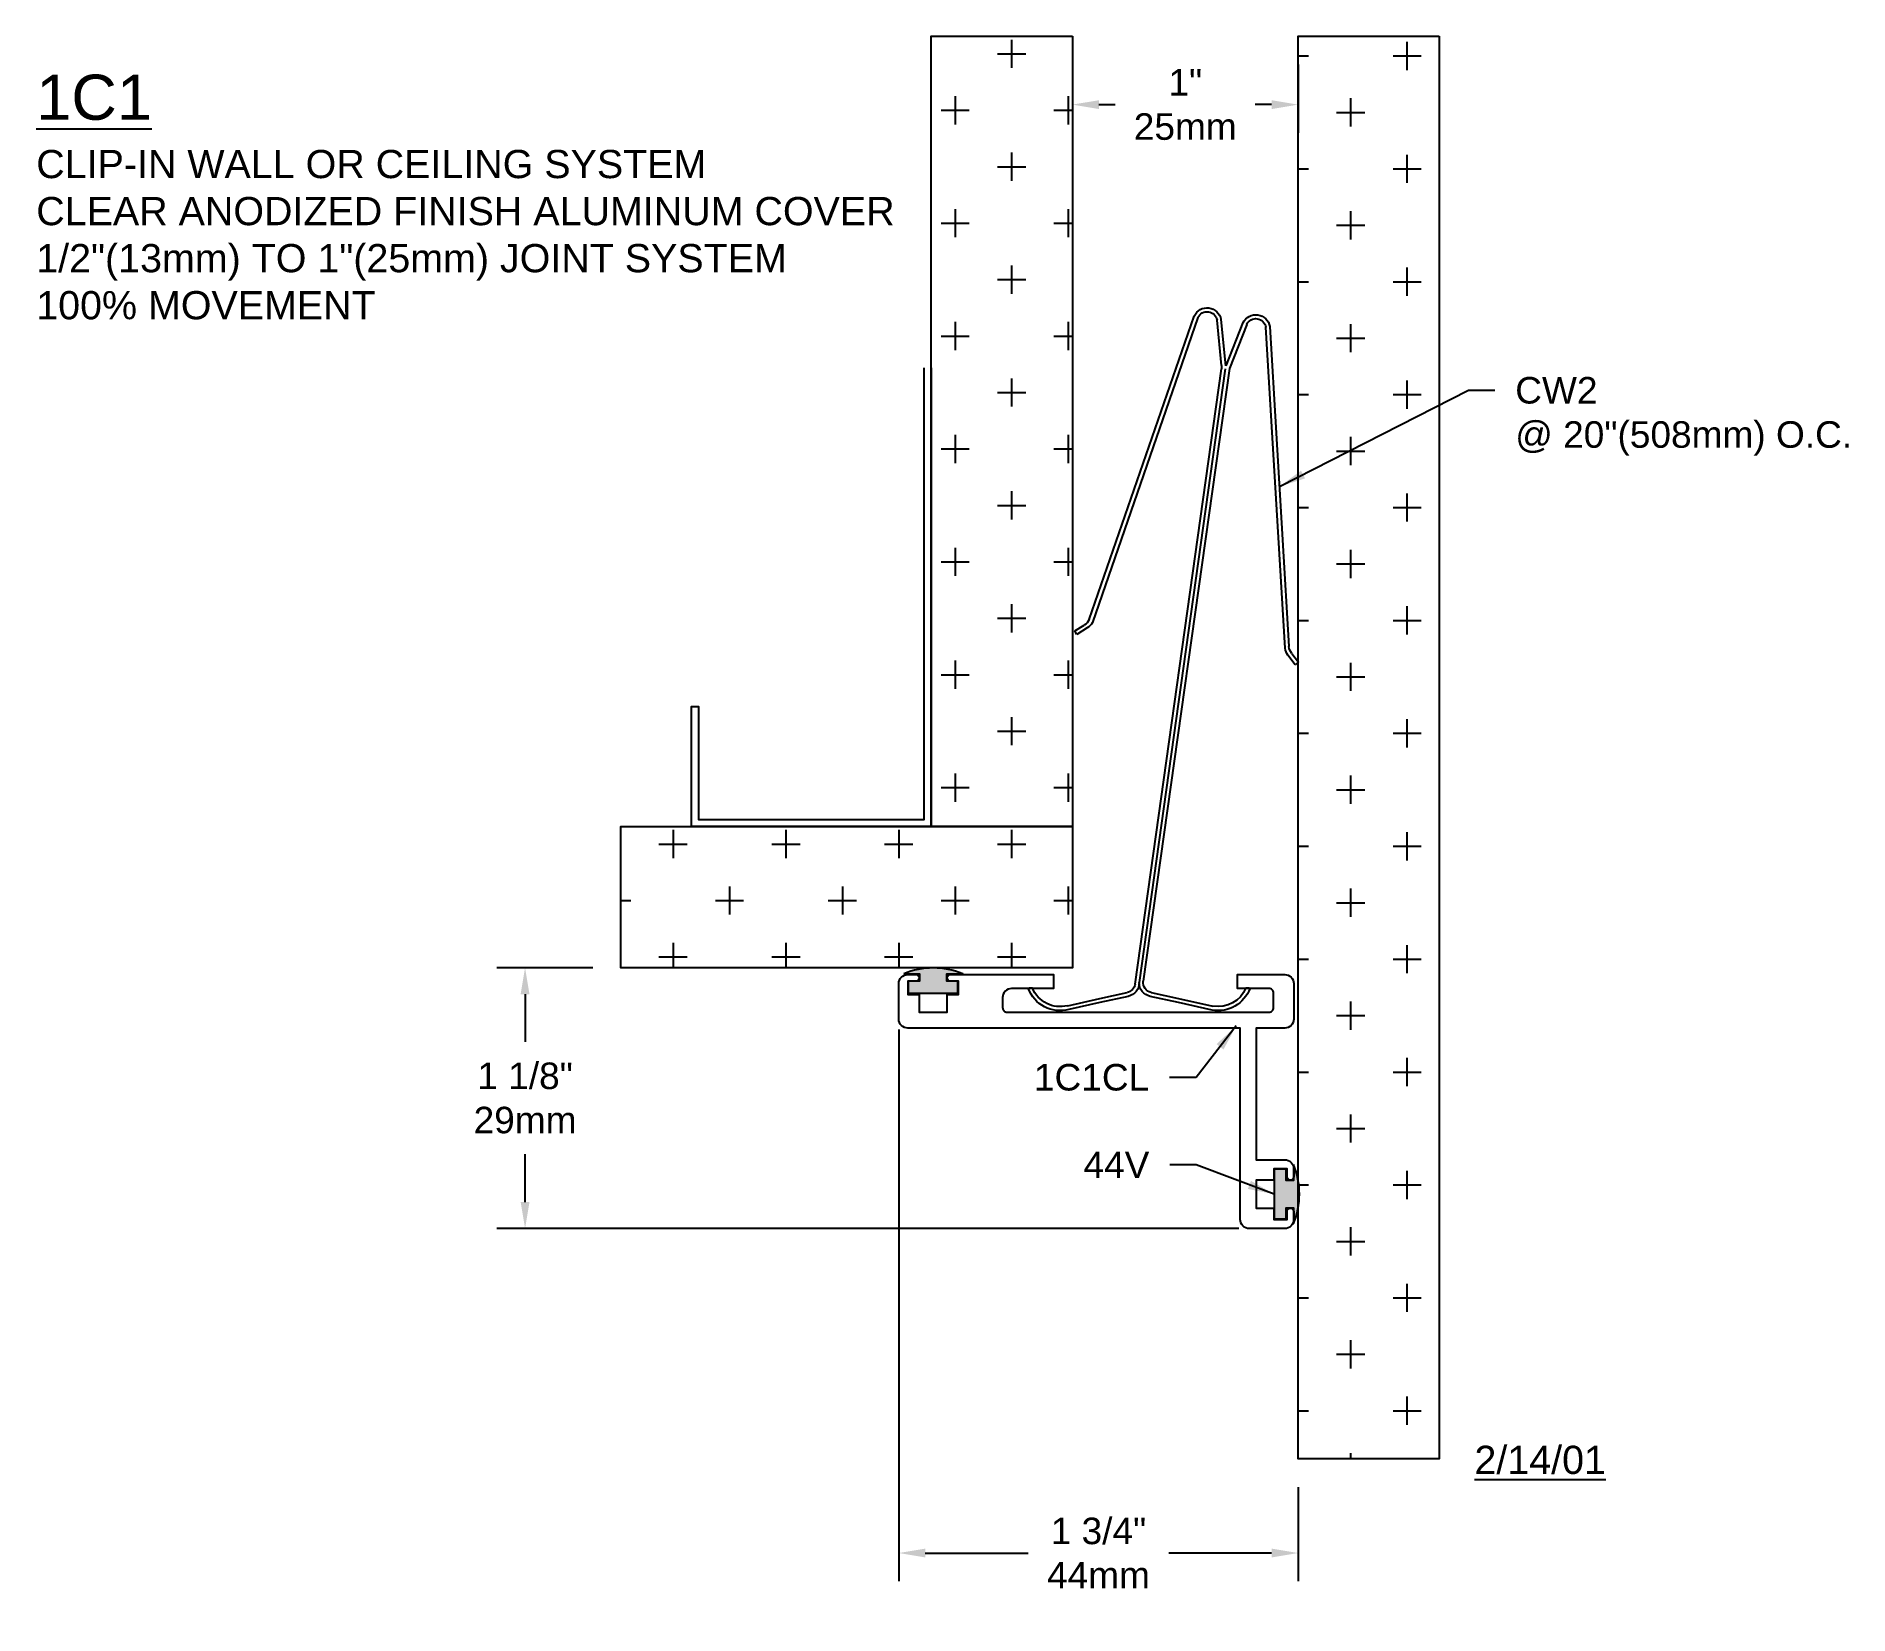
# Model space of a CAD drawing. Header units: inches. Extents: x 0.24 to 8.27, y -0.15 to 6.84.
import ezdxf

# ---------------------------------------------------------------- set-up
doc = ezdxf.new("R2010")
doc.units = ezdxf.units.IN
doc.header["$MEASUREMENT"] = 0
for name, color, linetype in [('Anchors', 4, 'Continuous'), ('Conditions', 1, 'Continuous'), ('Dimensions', 3, 'Continuous'), ('Fillers', 2, 'Continuous'), ('Text', 2, 'Continuous')]:
    doc.layers.add(name, color=color, linetype=linetype)
doc.styles.add('Arial', font='arial.ttf')
doc.dimstyles.new('Arial', dxfattribs={"dimtxt": 0.1175, "dimasz": 0.1175, "dimexe": 0.125, "dimexo": 0.125, "dimgap": 0.09, "dimtad": 0, "dimtih": 1, "dimtoh": 1, "dimdec": 4, "dimzin": 0, "dimdsep": 46, "dimlunit": 4, "dimtxsty": 'Arial', "dimcen": 0.09, "dimadec": 0, "dimazin": 0, "dimtfac": 1, "dimtdec": 4, "dimtofl": 0, "dimtmove": 0, "dimatfit": 3, "dimfxl": 0, "dimfrac": 2, "dimtolj": 1, "dimtzin": 0, "dimarcsym": 0})

# ---------------------------------------------------------------- blocks, each defined once
blk = doc.blocks.new('CW2MOD')
for p, q in [((-0.3349, 0.1084), (-0.1924, 0.0769)), ((-0.1924, 0.0948), (-0.3297, 0.1252)), ((-0.0674, 0.0672), (-0.1924, 0.0948)), ((0.1557, 0.0948), (0.0307, 0.0672)), ((0.3045, 0.1277), (0.1557, 0.0948)), ((0.1557, 0.0769), (0.3085, 0.1107)), ((-0.5097, 0.0315), (-0.5049, 0.03)), ((-0.5049, 0.03), (-0.4915, 0.03)), ((-0.1924, 0.0769), (-0.0716, 0.0502)), ((-0.0367, 0.0125), (0.3458, -2.7116)), ((0.3634, -2.7113), (-0.0183, 0.0062)), ((0.3815, -2.7141), (0, 0)), ((0.0348, 0.0502), (0.1557, 0.0769)), ((0.4547, 0.03), (0.4682, 0.03)), ((0.4682, 0.03), (0.4729, 0.0315)), ((0.6734, -1.4018), (0.6409, -1.4438)), ((0.658, -1.4509), (0.687, -1.4134)), ((0.687, -1.4134), (0.6734, -1.4018)), ((0.6282, -1.4746), (0.5431, -2.8969)), ((0.5605, -2.8993), (0.6453, -1.4818)), ((-0.295, -1.5357), (-0.3037, -1.5517)), ((-0.3037, -1.5517), (-0.2621, -1.5771)), ((-0.248, -1.5644), (-0.295, -1.5357)), ((-0.2393, -1.6014), (0.2258, -2.9458)), ((0.242, -2.9393), (-0.2251, -1.5887)), ((0.3461, -2.7263), (0.3267, -2.9273)), ((0.344, -2.9302), (0.3637, -2.7259)), ((0.3671, -2.7255), (0.4424, -2.9165)), ((0.4582, -2.9089), (0.3815, -2.7141))]:
    blk.add_line(p, q)
for centre, radius, start, end in [((-0.3681, -0.0207), 0.1509, 75.24591, 159.7414), ((-0.3681, -0.0208), 0.1334, 75.58861, 157.60975), ((0.3314, -0.0208), 0.1509, 20.25924, 100.24361), ((0.3314, -0.0207), 0.1334, 22.36945, 99.87949), ((-0.0813, 0.0063), 0.045, 7.99312, 77.53166), ((-0.0808, 0.0062), 0.0625, 360, 77.53166), ((0.0442, 0.0062), 0.0625, 102.46834, 180), ((0.0446, 0.0063), 0.045, 102.46834, 188.00022), ((0.6903, -1.482), 0.0625, 142.21824, 173.16541), ((0.7074, -1.4892), 0.0625, 142.21824, 173.16541), ((-0.2946, -1.6304), 0.0625, 27.70048, 58.64765), ((-0.2805, -1.6177), 0.0625, 27.70048, 58.64765), ((0.2839, -2.7203), 0.0625, 354.49432, 8), ((0.2825, -2.9199), 0.0624, 204.56337, 350.44769), ((0.2825, -2.9199), 0.0449, 205.52807, 350.47193), ((0.4987, -2.8888), 0.0627, 206.1978, 350.38295), ((0.4987, -2.8893), 0.045, 205.78075, 350.21925)]:
    blk.add_arc(centre, radius, start, end)
blk = doc.blocks.new('44v')
blk.add_hatch(color=256).paths.add_polyline_path([(0.1097, 0), (-0.1097, 0), (-0.1097, -0.0529), (-0.0601, -0.0529), (-0.0601, -0.0861), (-0.1301, -0.0861, 0.199136), (0.1315, -0.0861), (0.0615, -0.0861), (0.0615, -0.0537), (0.1097, -0.0537)])
blk.add_lwpolyline([(-0.1301, -0.0861), (-0.0601, -0.0861), (-0.0601, -0.0529), (-0.1097, -0.0529), (-0.1097, 0), (0.1097, 0), (0.1097, -0.0537), (0.0615, -0.0537), (0.0615, -0.0861), (0.1315, -0.0861, -0.199136)], format="xyb", close=True)
blk = doc.blocks.new('*D3')
at = {"layer": 'Defpoints', "color": 0}
for p in [(4.0604, 2.5635), (5.8296, 0.537), (5.8296, 0.1201)]:
    blk.add_point(p, dxfattribs=at)
at = {"layer": 'Dimensions', "color": 0, "lineweight": -2}
for p, q in [((4.0604, 2.4385), (4.0604, -0.0049)), ((5.8296, 0.412), (5.8296, -0.0049)), ((4.1779, 0.1201), (4.6333, 0.1201)), ((5.7121, 0.1201), (5.2567, 0.1201))]:
    blk.add_line(p, q, dxfattribs=at)
at = {"layer": 'Dimensions', "color": 0}
for points in [[(4.1779, 0.1396), (4.1779, 0.1005), (4.0604, 0.1201)], [(5.7121, 0.1396), (5.7121, 0.1005), (5.8296, 0.1201)]]:
    blk.add_solid(points, dxfattribs=at)
at = {"layer": 'Dimensions', "color": 0, "insert": (4.945, 0.1201), "char_height": 0.1175, "attachment_point": 5, "style": 'Arial'}
blk.add_mtext('\\A1;1 3/4"\\P44mm', dxfattribs=at)
blk = doc.blocks.new('*D4')
at = {"layer": 'Defpoints', "color": 0}
for p in [(4.8296, 6.8373), (5.8296, 6.8373), (5.8296, 6.5346)]:
    blk.add_point(p, dxfattribs=at)
at = {"layer": 'Dimensions', "color": 0, "lineweight": -2}
for p, q in [((4.8296, 6.7123), (4.8296, 6.4096)), ((5.8296, 6.7123), (5.8296, 6.4096)), ((4.9471, 6.5346), (5.0193, 6.5346)), ((5.7121, 6.5346), (5.6399, 6.5346))]:
    blk.add_line(p, q, dxfattribs=at)
at = {"layer": 'Dimensions', "color": 0}
for points in [[(4.9471, 6.5541), (4.9471, 6.515), (4.8296, 6.5346)], [(5.7121, 6.5541), (5.7121, 6.515), (5.8296, 6.5346)]]:
    blk.add_solid(points, dxfattribs=at)
at = {"layer": 'Dimensions', "color": 0, "insert": (5.3296, 6.5346), "char_height": 0.1175, "attachment_point": 5, "style": 'Arial'}
blk.add_mtext('\\A1;1"\\P25mm', dxfattribs=at)
blk = doc.blocks.new('*D5')
at = {"layer": 'Defpoints', "color": 0}
for p in [(2.8296, 2.7123), (2.4047, 1.557), (5.6919, 1.557)]:
    blk.add_point(p, dxfattribs=at)
at = {"layer": 'Dimensions', "color": 0, "lineweight": -2}
for p, q in [((2.7046, 2.7123), (2.2797, 2.7123)), ((2.4047, 2.5948), (2.4047, 2.3836)), ((2.4047, 1.6745), (2.4047, 1.8858)), ((5.5669, 1.557), (2.2797, 1.557))]:
    blk.add_line(p, q, dxfattribs=at)
at = {"layer": 'Dimensions', "color": 0}
for points in [[(2.3851, 2.5948), (2.4243, 2.5948), (2.4047, 2.7123)], [(2.3851, 1.6745), (2.4243, 1.6745), (2.4047, 1.557)]]:
    blk.add_solid(points, dxfattribs=at)
at = {"layer": 'Dimensions', "color": 0, "insert": (2.4047, 2.1347), "char_height": 0.1175, "attachment_point": 5, "style": 'Arial'}
blk.add_mtext('\\A1;1 1/8"\\P29mm', dxfattribs=at)
blk = doc.blocks.new('1C1PART')
blk.add_lwpolyline([(5.7954, 1.647), (5.7954, 1.647, -0.414214), (5.8104, 1.632), (5.8104, 1.597, -0.414214), (5.7704, 1.557), (5.6134, 1.557, -0.414214), (5.5734, 1.597), (5.5734, 2.445), (4.1004, 2.445, -0.414214), (4.0604, 2.485), (4.0604, 2.642, -0.414214), (4.1004, 2.682), (4.1354, 2.682, -0.414214), (4.1504, 2.667, -0.414214), (4.1354, 2.652), (4.1004, 2.652), (4.1004, 2.594), (4.1504, 2.594), (4.1504, 2.515), (4.2754, 2.515), (4.2754, 2.594), (4.3254, 2.594), (4.3254, 2.652), (4.2904, 2.652, -0.414214), (4.2754, 2.667), (4.2754, 2.668, -0.414214), (4.2894, 2.682), (4.7454, 2.682), (4.7454, 2.62), (4.5604, 2.62, 0.414214), (4.5204, 2.58), (4.5204, 2.535, 0.414214), (4.5404, 2.515), (5.7004, 2.515, 0.414214), (5.7204, 2.535), (5.7204, 2.6, 0.414214), (5.7004, 2.62), (5.5604, 2.62), (5.5604, 2.682), (5.7704, 2.682, -0.414214), (5.8104, 2.642), (5.8104, 2.485, -0.414214), (5.7704, 2.445), (5.6434, 2.445), (5.6434, 1.862), (5.7704, 1.862, -0.414214), (5.8104, 1.822), (5.8104, 1.786, -0.414214), (5.7964, 1.772), (5.7954, 1.772, -0.414214), (5.7804, 1.787), (5.7804, 1.822), (5.7224, 1.822), (5.7224, 1.772), (5.6434, 1.772), (5.6434, 1.647), (5.7224, 1.647), (5.7224, 1.597), (5.7804, 1.597), (5.7804, 1.632, -0.414214)], format="xyb", close=True)

msp = doc.modelspace()

# ---------------------------------------------------------------- hatches: boundary and pattern name
at = {"layer": 'Conditions'}
h = msp.add_hatch(dxfattribs=at)
h.set_pattern_fill('CROSS', color=256, style=0)
h.set_pattern_definition([(360, (-0.75242, 8.0095), (0.25, -0.25), [0.125, -0.375]), (270, (-0.68992, 8.072), (-0.25, -0.25), [0.125, -0.375])])
h.paths.add_polyline_path([(4.82959, 2.71232), (2.82959, 2.71232), (2.82959, 3.33732), (4.82959, 3.33732)])
h.paths.add_polyline_path([(4.82959, 3.33732), (4.20459, 3.33732), (4.20459, 5.36857), (4.20459, 6.83732), (4.82959, 6.83732)])
h = msp.add_hatch(dxfattribs=at)
h.set_pattern_fill('CROSS', color=256, style=0)
h.paths.add_polyline_path([(6.45459, 6.83732), (5.82959, 6.83732), (5.82959, 0.537), (6.45459, 0.537)])

# ---------------------------------------------------------------- linework, layer by layer
for points in [[(4.82959, 6.83732), (4.82959, 3.33732), (4.20459, 3.33732), (4.20459, 6.83732), (4.82959, 6.83732)], [(6.45459, 6.83732), (6.45459, 0.537), (5.82959, 0.537), (5.82959, 6.83732), (6.45459, 6.83732)], [(4.20459, 5.36857), (4.20459, 3.33732), (3.14209, 3.33732), (3.14209, 3.86857), (3.17334, 3.86857), (3.17334, 3.36857), (4.17334, 3.36857), (4.17334, 5.36857)], [(4.82959, 3.33732), (4.82959, 2.71232), (2.82959, 2.71232), (2.82959, 3.33732), (4.82959, 3.33732)]]:
    msp.add_lwpolyline(points, dxfattribs=at)

# ---------------------------------------------------------------- block references
msp.add_blockref('1C1PART', (0, 0))
at = {"layer": 'Anchors', "xscale": -1, "rotation": 180}
msp.add_blockref('CW2MOD', (5.14368, 2.65249), dxfattribs=at)
at = {"layer": 'Fillers', "xscale": -1}
for p, rotation in [((4.21235, 2.59913), 180), ((5.72304, 1.71019), 89.99999999999999)]:
    msp.add_blockref('44v', p, dxfattribs=dict(at, rotation=rotation))

# ---------------------------------------------------------------- texts
at = {"layer": 'Text', "attachment_point": 1, "style": 'Arial'}
for s, insert, char_height, width in [('{\\L1C1\\P\\H0.625x;\\lCLIP-IN WALL OR CEILING SYSTEM\\PCLEAR ANODIZED FINISH ALUMINUM COVER\\P1/2"(13mm) TO 1"(25mm) JOINT SYSTEM\\P100% MOVEMENT}', (0.23904, 6.66736), 0.2, 5.8125), ('{\\L2/14/01}', (6.61086, 0.59514), 0.125, 0.6875)]:
    msp.add_mtext(s, dxfattribs=dict(at, insert=insert, char_height=char_height, width=width))
at = {"layer": 'Text', "char_height": 0.1175, "style": 'Arial'}
for s, insert, attachment_point in [('CW2\\P@ 20"(508mm) O.C.', (6.79149, 5.32829), 1), ('\\A1;1C1CL', (5.17, 2.16673), 9), ('\\A1;44V', (5.17064, 1.78033), 9)]:
    msp.add_mtext(s, dxfattribs=dict(at, insert=insert, attachment_point=attachment_point))

# ---------------------------------------------------------------- dimensions: what is measured, and where the dimension line sits
at = {"layer": 'Dimensions'}
dim = msp.add_linear_dim(base=(5.82959, 6.53456), p1=(4.82959, 6.83732), p2=(5.82959, 6.83732), text='<>\\P25mm', dimstyle='Arial', dxfattribs=at)
dim.commit()
dim.dimension.update_dxf_attribs({"geometry": '*D4', "text_midpoint": (5.32959, 6.53456), "dimtype": 160})
dim = msp.add_linear_dim(base=(2.4047, 1.55703), p1=(2.82959, 2.71232), p2=(5.69191, 1.55703), angle=90, text='<>\\P29mm', dimstyle='Arial', dxfattribs=at)
dim.commit()
dim.dimension.update_dxf_attribs({"geometry": '*D5', "text_midpoint": (2.4047, 2.13468)})
dim = msp.add_linear_dim(base=(5.82959, 0.12006), p1=(4.06041, 2.56353), p2=(5.82959, 0.537), text='<>\\P44mm', dimstyle='Arial', dxfattribs=at)
dim.commit()
dim.dimension.update_dxf_attribs({"geometry": '*D3', "text_midpoint": (4.945, 0.12006)})

# ---------------------------------------------------------------- leaders
at = {"layer": 'Text', "annotation_type": 0, "has_hookline": 1}
for points, hookline_direction, text_width in [([(5.74655, 4.84302), (6.58399, 5.26954), (6.70149, 5.26954)], 0, 1.46963), ([(5.55575, 2.4548), (5.3775, 2.22548), (5.26, 2.22548)], 1, 0.48723), ([(5.72367, 1.70912), (5.37814, 1.83908), (5.26064, 1.83908)], 1, 0.2887)]:
    msp.add_leader(points, dimstyle='Arial', dxfattribs=dict(at, hookline_direction=hookline_direction, text_width=text_width))

doc.saveas('drawing.dxf')
